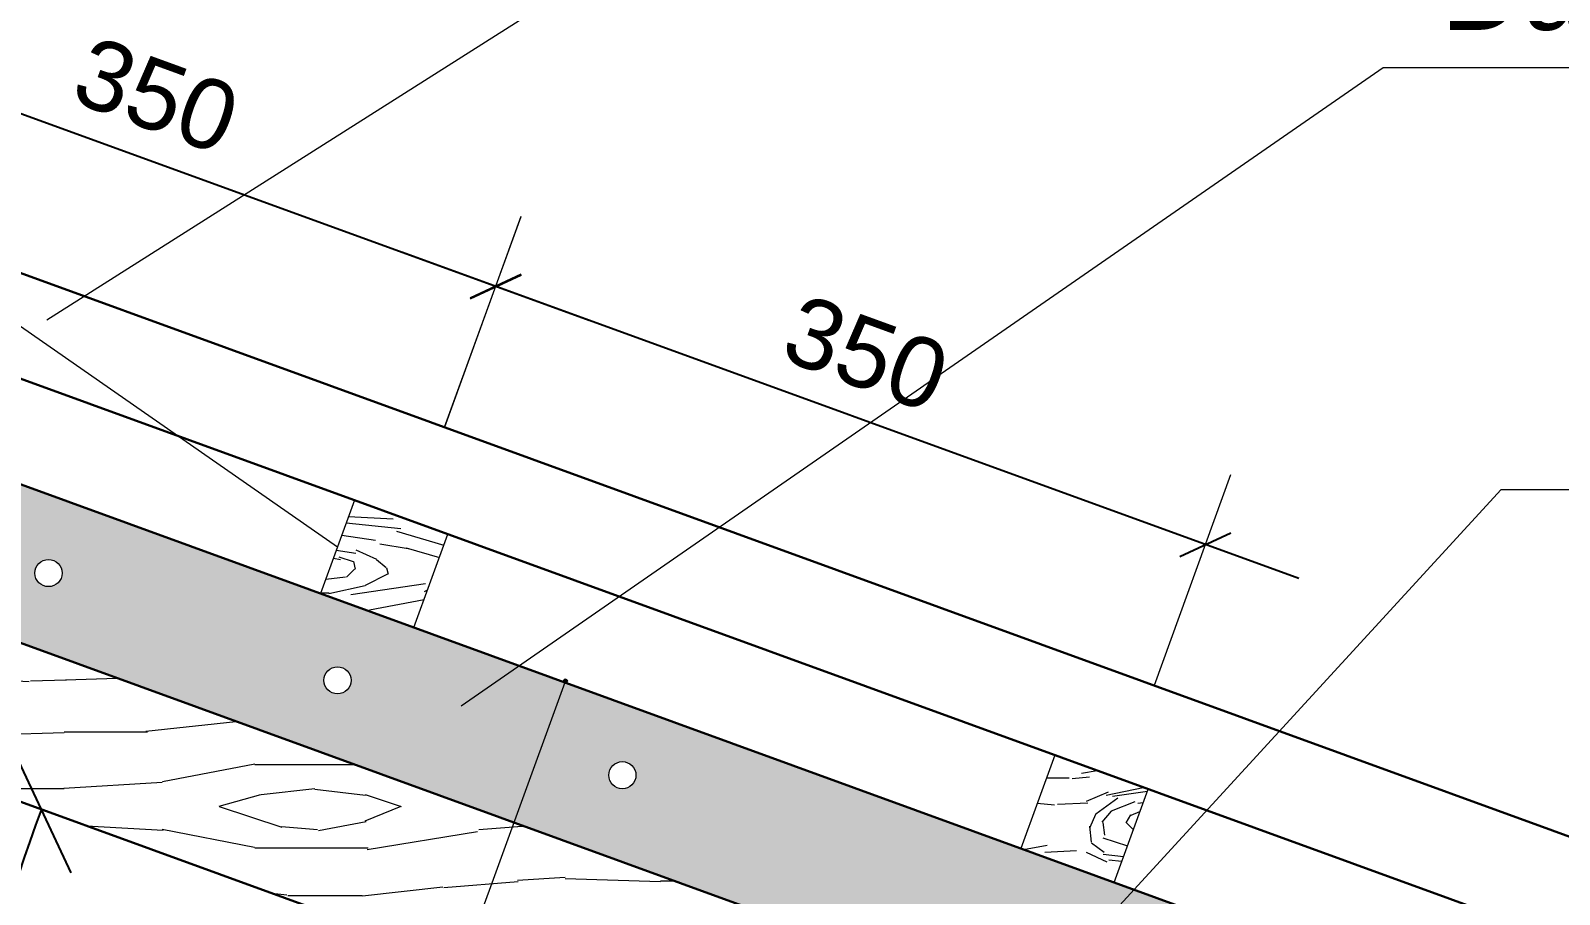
# Model space of a CAD drawing. Header units: millimetres. Extents: x 120281 to 1416367021, y -641565767 to 918373.
# Drawn here: x 1002700 to 1005778, y 695622 to 697361 of the extents above; entities that cross this region are included whole.
import ezdxf

# ---------------------------------------------------------------- set-up
doc = ezdxf.new("R2010")
doc.units = ezdxf.units.MM
doc.layers.add('Künc ştampının yazısı', color=7, linetype='Continuous', lineweight=13)
doc.layers.add('Xarici razm.-2', color=7, linetype='Continuous', lineweight=15)
doc.styles.add('ISO', font='isocp.shx', dxfattribs={"height": 175, "bigfont": 'bigfont.shx'})
doc.styles.add('Segoe UI Light', font='segoeuil.ttf', dxfattribs={"width": 0.7})
doc.styles.add('Times New  Roman', font='times.ttf')
doc.dimstyles.new('Aec_Arch_M', dxfattribs={"dimscale": 100, "dimtxt": 1.75, "dimasz": 1.75, "dimexe": 1.249, "dimexo": 0.625, "dimtad": 1, "dimdec": 0, "dimrnd": 1, "dimzin": 1, "dimdsep": 46, "dimtxsty": 'ISO', "dimblk": 'OBLIQUE', "dimcen": -0.175, "dimdle": 0.0005, "dimclrt": 256, "dimadec": 0, "dimazin": 0, "dimtfac": 175, "dimtdec": 0, "dimtix": 1, "dimtmove": 0, "dimatfit": 0, "dimldrblk": 'OBLIQUE', "dimfxl": 1, "dimtolj": 2, "dimlwe": 0, "dimarcsym": 0})
pattern_1 = [(355.6014, (1107988.7, 867434.31), (1199.999465, 0.00285), [78.2304, -15567.853]), (4.3987, (1107988.7, 867338.31), (14399.99977, 1199.998027), [78.2304, -15567.8556]), (356.9874, (1107952.7, 867866.31), (1200.000215, 0.004116), [114.157, -22717.3956]), (3.0127, (1107952.7, 867938.31), (21599.999712, 1199.9671), [114.157, -22717.398]), (355.4262, (1107916.7, 867548.31), (15600.000372, -1199.966343), [150.479, -29945.363]), (4.5739, (1107916.7, 867224.31), (14399.999733, 1199.995068), [150.479, -29945.3676]), (358.1525, (1107880.7, 867758.312), (1199.9998515, 0.001961), [186.097, -37033.2504]), (1.8476, (1107880.705, 868046.3), (36000.000557, 1199.993208), [186.097, -37033.253]), (353.4182, (1107910.7, 867668.31), (10800.000008, -1199.972428), [157.0356, -31249.961]), (4.5739, (1107916.7, 867092.31), (14399.999733, 1199.995068), [150.479, -29945.3676]), (1.8476, (1107880.705, 868148.3), (36000.000557, 1199.993208), [186.097, -37033.253]), (0, (1107154.7, 867104.3), (0, 1200), [168, -1032]), (0, (1107154.7, 867236.3), (0, 1200), [168, -1032]), (0, (1107154.7, 867536.3), (0, 1200), [168, -1032]), (359.209, (1107154.7005, 867724.7144), (87600.00000005, -1201.16741357), [174.0168, -173842.566]), (359.5225, (1107154.7, 867820.312), (1199.99966407, -0.0010181), [240.0084, -143764.992]), (12.609, (1107154.7, 867924.811), (80400.0000521, 18000.5799273), [116.8176, -93337.0584]), (351.4686, (1107154.7, 867884.313), (8399.99989, -1200.094762), [121.343, -24147.1956]), (0.4775, (1107154.7, 867984.312), (142799.9998546, 1200.11515626), [240.0084, -143764.992]), (0.7899, (1107154.7, 868079.913), (86400.0003895, 1207.6545752), [174.017, -87434.309]), (0.7899, (1107154.7, 868181.913), (86400.0003895, 1207.6545752), [174.017, -87434.309]), (6.0724, (1107322.7, 867536.312), (33600.00031, 3599.9663225), [283.591, -56434.6536]), (353.9277, (1107322.7, 867236.312), (22800.00001, -2399.9373187), [283.591, -56434.643]), (6.0724, (1107328.7, 867722.312), (33600.00031, 3599.9663225), [283.591, -56434.6536]), (353.9277, (1107328.678, 868082.302), (22800.00001, -2399.9373187), [283.591, -56434.643]), (15.9453, (1107466.7, 867386.31), (3599.99959, 1199.99383), [87.361, -8648.766]), (10.954, (1107352.7, 867434.312), (6000.0000184, 1199.992801), [189.4524, -37700.9076]), (349.0461, (1107352.7, 867338.312), (31199.999702, -5999.908468), [189.4524, -37700.8944]), (10.954, (1107394.7, 867818.312), (6000.0000184, 1199.992801), [189.4524, -37700.9076]), (349.0461, (1107394.7, 867986.312), (31199.999702, -5999.908468), [189.4524, -37700.8944]), (4.7636, (1107298.7, 867644.31), (13199.99994, 1199.98974), [288.9984, -14160.9144]), (353.9277, (1107322.7, 867104.312), (22800.00001, -2399.9373187), [283.591, -56434.643]), (353.9277, (1107328.678, 868184.302), (22800.00001, -2399.9373187), [283.591, -56434.643]), (336.8016, (1107382.7, 867938.31), (5999.9997, -2399.97576), [91.3896, -9047.525]), (353.9911, (1107268.7, 867950.31), (11999.999409, -1199.977986), [114.63, -22811.333]), (3.3664, (1107154.7, 867422.665), (19200.000083, 1199.979575), [198.342, -20236.92]), (356.6337, (1107154.7, 867349.96), (1199.999551, 0.003365), [198.342, -20236.9176]), (1.5911, (1107154.7, 867640.312), (41999.999898, 1199.9703727), [144.055, -43072.608]), (0, (1107604.7, 867566.3), (0, 1200), [150, -1050]), (0, (1107604.7, 867206.3), (0, 1200), [150, -1050]), (341.5652, (1107760.7, 867410.3), (1199.99975, 0.0035), [75.895, -3718.835]), (353.2903, (1107658.7, 867422.31), (10799.999716, -1199.973387), [102.703, -20437.9824]), (6.3401, (1107550.7, 867410.31), (9600.000185, 1199.98501), [108.665, -10757.796]), (10.6196, (1107664.7, 867338.31), (5999.999316, 1199.994462), [97.673, -19436.909]), (22.6198, (1107760.7, 867356.31), (8400.00011, 3599.988724), [78, -15521.993]), (0, (1107538.7, 867470.3), (0, 1200), [228, -972]), (0, (1107538.7, 867302.3), (0, 1200), [228, -972]), (3.3664, (1107580.7, 867854.31), (19200.000083, 1199.979575), [204.353, -20230.909]), (356.6337, (1107580.7, 867950.31), (1199.999551, 0.003365), [204.353, -20230.908]), (0, (1107604.7, 867074.3), (0, 1200), [150, -1050]), (341.5652, (1107466.7, 867386.3), (1199.99975, 0.0035), [132.816, -3661.914]), (355.2365, (1107592.7, 867344.31), (1200.00024, 0.00237), [72.2496, -14377.661]), (7.4314, (1107274.7, 867866.31), (17999.999706, 2399.99734), [139.169, -27694.6236]), (18.4349, (1107412.7, 867884.3), (2399.9994, 1199.9977), [56.921, -3737.8116]), (353.66, (1107754.7, 867566.31), (1200.00038, 0.00455), [162.997, -10703.461]), (6.3401, (1107754.7, 867206.31), (9600.000185, 1199.98501), [162.997, -10703.4636]), (1.273, (1107610.7, 867752.312), (52799.9999476, 1199.9726357), [270.067, -53743.2636]), (358.7271, (1107610.69, 868052.326), (1199.9997937, 0.003043), [270.067, -53743.261]), (351.0275, (1107766.7, 867470.31), (15599.999826, -2399.964084), [115.4124, -22967.04]), (0, (1107586.7, 867668.3), (0, 1200), [324, -876]), (6.3401, (1107754.7, 867074.31), (9600.000185, 1199.98501), [162.997, -10703.4636]), (358.7271, (1107610.69, 868154.326), (1199.9997937, 0.003043), [270.067, -53743.261]), (350.5378, (1107880.7, 867452.31), (1200.0001, 0.00256), [109.489, -7189.823]), (0, (1107784.7, 867866.3), (0, 1200), [168, -1032]), (0, (1107784.7, 867938.3), (0, 1200), [168, -1032]), (9.211, (1107766.7, 867302.312), (7200.000435, 1199.997221), [224.9004, -44755.092]), (6.4916, (1108216.722, 868166.2124), (147600.00040991, 16802.16207508), [138.8688, -201554.2992]), (6.4916, (1108216.722, 868064.2124), (147600.00040991, 16802.16207508), [138.8688, -201554.2992]), (10.0418, (1108162.7, 867950.312), (115199.9997443, 20410.1556908), [194.987, -137514.613]), (352.093, (1108066.7, 867860.312), (34800.0001256, -4799.898908), [290.765, -43323.895]), (353.5515, (1108216.7005, 867740.312), (74399.99971683, -8402.2943014), [138.8784, -213613.488]), (357.1373, (1108162.7, 867644.31), (1199.999617, -0.005694), [120.15, -23909.838]), (1.7899, (1108162.7, 867530.312), (37200.00008, 1199.993405), [192.0936, -38226.6516]), (0, (1108258.7, 867422.3), (0, 1200), [96, -1104]), (0, (1108258.7, 867350.3), (0, 1200), [96, -1104]), (358.2101, (1108162.7, 867242.312), (1199.999918, 0.000522), [192.0936, -38226.6516]), (358.2101, (1108162.7, 867110.312), (1199.999918, 0.000522), [192.0936, -38226.6516]), (356.4238, (1108066.7, 867536.31), (1200.000483, 0.00244), [96.187, -19141.273]), (3.5763, (1108066.7, 867236.31), (17999.999588, 1199.988786), [96.187, -19141.2756]), (356.4238, (1108066.7, 867752.31), (1200.000483, 0.00244), [96.187, -19141.273]), (3.5763, (1108066.69, 868052.306), (17999.999588, 1199.988786), [96.187, -19141.2756]), (356.4238, (1108066.7, 867428.31), (1200.000483, 0.00244), [96.187, -19141.273]), (3.5763, (1108066.7, 867344.31), (17999.999588, 1199.988786), [96.187, -19141.2756]), (356.4238, (1108066.7, 867650.31), (1200.000483, 0.00244), [96.187, -19141.273]), (3.5763, (1108066.7, 867104.31), (17999.999588, 1199.988786), [96.187, -19141.2756]), (3.5763, (1108066.69, 868154.306), (17999.999588, 1199.988786), [96.187, -19141.2756]), (3.5763, (1108066.7, 867944.31), (17999.999588, 1199.988786), [96.187, -19141.2756]), (353.66, (1108162.7, 867746.31), (1200.00038, 0.00455), [54.3324, -10812.126]), (6.3401, (1108162.7, 868058.32), (9600.000185, 1199.98501), [54.3324, -10812.1284]), (6.3401, (1108162.7, 868160.32), (9600.000185, 1199.98501), [54.3324, -10812.1284]), (0.2731, (1108162.7, 867422.3), (-0.0006, 1200.0004), [96.001, -1104.012]), (0, (1108162.7, 867350.3), (0, 1200), [96, -1104]), (341.5652, (1108300.7, 867902.3), (1199.99975, 0.0035), [56.921, -3737.809]), (22.6198, (1108300.7, 867902.31), (8400.00011, 3599.988724), [58.5, -15541.493]), (1.5911, (1108282.7, 867638.31), (41999.999898, 1199.9703727), [72.029, -43144.6344])]

# ---------------------------------------------------------------- blocks, each defined once
blk = doc.blocks.new('_Oblique')
at = {"color": 0, "linetype": 'ByBlock', "lineweight": -2}
blk.add_line((-0.5, -0.5), (0.5, 0.5), dxfattribs=at)
blk = doc.blocks.new('*D507')
at = {"layer": 'Defpoints', "color": 0, "lineweight": 53, "ltscale": 0.5, "transparency": 16777216}
for p in [(1001451.1, 696256.1), (1004164.2, 695268.6), (1002512.2, 695092.8), (1001451.1, 693642.3), (1003764.2, 693642.3)]:
    blk.add_point(p, dxfattribs=at)
at = {"layer": 'Xarici razm.-2', "color": 0, "lineweight": -2, "ltscale": 0.5, "transparency": 16777216}
blk.add_arc((1008632.5, 693642.3), 6289.8, 160, 180, dxfattribs=at)
at = {"layer": 'Xarici razm.-2', "color": 0, "lineweight": -2, "ltscale": 0.5, "transparency": 16777216, "xscale": 200, "yscale": 200, "zscale": 200}
for p, rotation in [((1002722, 695793.5), 69.99999999999719), ((1002342.7, 693642.3), 269.9999999999998)]:
    blk.add_blockref('_Oblique', p, dxfattribs=dict(at, rotation=rotation))
at = {"layer": 'Xarici razm.-2', "ltscale": 0.5, "transparency": 16777216, "insert": (1002272.9, 694763.6), "char_height": 470, "attachment_point": 5, "rotation": 80, "style": 'Times New  Roman'}
blk.add_mtext('\\A2;{\\H0.46809x;20°}', dxfattribs=at)
blk = doc.blocks.new('*D472')
at = {"layer": 'Defpoints', "color": 0, "lineweight": 53, "ltscale": 0.5, "transparency": 16777216}
for p in [(1002208.2, 697365.5), (1002105.1, 697082.2), (1003533.6, 696562.3)]:
    blk.add_point(p, dxfattribs=at)
at = {"layer": 'Xarici razm.-2', "color": 0, "lineweight": 9, "ltscale": 0.5, "transparency": 16777216}
for p, q in [((1002105.3, 697082.8), (1002259.5, 697506.4)), ((1003533.8, 696562.9), (1003688, 696986.5))]:
    blk.add_line(p, q, dxfattribs=at)
at = {"layer": 'Xarici razm.-2', "color": 0, "lineweight": -2, "ltscale": 0.5, "transparency": 16777216}
blk.add_line((1003824.6, 696777.1), (1002020.3, 697433.9), dxfattribs=at)
at = {"layer": 'Xarici razm.-2', "color": 0, "lineweight": -2, "ltscale": 0.5, "transparency": 16777216, "xscale": 80, "yscale": 80, "zscale": 80}
for p, rotation in [((1002208.2, 697365.5), 159.9999999999993), ((1003636.7, 696845.5), 339.9999999999993)]:
    blk.add_blockref('_Oblique', p, dxfattribs=dict(at, rotation=rotation))
at = {"layer": 'Xarici razm.-2', "ltscale": 0.5, "transparency": 16777216, "insert": (1002953.6, 697230.1), "char_height": 300, "attachment_point": 5, "rotation": 340, "style": 'Times New  Roman'}
blk.add_mtext('\\A2;{\\fArial|b0|i0|c0|p34;\\H0.46809x;350}', dxfattribs=at)
blk = doc.blocks.new('*D473')
at = {"layer": 'Defpoints', "color": 0, "lineweight": 53, "ltscale": 0.5, "transparency": 16777216}
for p in [(1003636.9, 696846.1), (1003533.8, 696562.9), (1004962.2, 696043)]:
    blk.add_point(p, dxfattribs=at)
at = {"layer": 'Xarici razm.-2', "color": 0, "lineweight": 9, "ltscale": 0.5, "transparency": 16777216}
for p, q in [((1003534, 696563.5), (1003688.2, 696987.1)), ((1004962.4, 696043.5), (1005116.6, 696467.2))]:
    blk.add_line(p, q, dxfattribs=at)
at = {"layer": 'Xarici razm.-2', "color": 0, "lineweight": -2, "ltscale": 0.5, "transparency": 16777216}
blk.add_line((1005253.3, 696257.8), (1003448.9, 696914.5), dxfattribs=at)
at = {"layer": 'Xarici razm.-2', "color": 0, "lineweight": -2, "ltscale": 0.5, "transparency": 16777216, "xscale": 80, "yscale": 80, "zscale": 80}
for p, rotation in [((1003636.9, 696846.1), 159.9999999999993), ((1005065.3, 696326.2), 339.9999999999993)]:
    blk.add_blockref('_Oblique', p, dxfattribs=dict(at, rotation=rotation))
at = {"layer": 'Xarici razm.-2', "ltscale": 0.5, "transparency": 16777216, "insert": (1004382.3, 696710.8), "char_height": 300, "attachment_point": 5, "rotation": 340, "style": 'Times New  Roman'}
blk.add_mtext('\\A2;{\\fArial|b0|i0|c0|p34;\\H0.46809x;350}', dxfattribs=at)

msp = doc.modelspace()

# ---------------------------------------------------------------- hatches: boundary and pattern name
at = {"lineweight": 5}
h = msp.add_hatch(dxfattribs=at)
h.set_pattern_fill('WOOD_06', scale=1200, pattern_type=2)
h.set_pattern_definition(pattern_1)
h.paths.add_polyline_path([(1002308.8988, 696263.10159), (1002411.50484, 696545.00937), (1001451.05673, 696894.58389), (1001451.05673, 696256.07723), (1004164.16109, 695268.588), (1004164.16109, 695442.25324), (1004316.16109, 695442.25324), (1004316.16109, 695459.79027), (1004288.16109, 695459.79027), (1004288.16109, 695499.79027), (1004340.16109, 695499.79027), (1004392.16109, 695499.79027), (1004392.16109, 695459.79027), (1004364.16109, 695459.79027), (1004364.16109, 695442.25324), (1004564.16109, 695442.25324)])
h = msp.add_hatch(dxfattribs=at)
h.set_pattern_fill('WOOD_06', scale=1200, pattern_type=2)
h.set_pattern_definition(pattern_1)
h.paths.add_polyline_path([(1002411.50484, 696545.00937), (1002308.8988, 696263.10159), (1005663.15205, 695042.25324), (1005764.16109, 695042.25324), (1005764.16109, 695005.48896), (1006564.16109, 694714.31277), (1006666.76713, 694996.22056)])
h.paths.add_polyline_path([(1003864.22991, 695862.06265, -1), (1003918.93496, 695862.06265, -1)], flags=16)
h.paths.add_polyline_path([(1003290.81709, 696053.04294, -1), (1003345.52214, 696053.04294, -1)], flags=16)
h.paths.add_polyline_path([(1002709.09303, 696268.93487, -1), (1002763.79809, 696268.93487, -1)], flags=16)
h = msp.add_hatch(dxfattribs=at)
h.set_pattern_fill('WOOD_08', scale=640, pattern_type=2)
h.set_pattern_definition([(26.565, (1121889.4, 1400868.3), (640, 639.99943), [71.5539, -1359.52896]), (343.7398, (1121857.41, 1400954.696), (4480.0001052, -1279.99963185), [80, -15919.99936]), (343.8108, (1121838.209, 1400989.896), (4480.0001699, -1279.9994599), [103.296, -20555.91936]), (10.4374, (1121787.009, 1400823.496), (17280.00032155, 3199.9763328), [123.6461, -24605.5373]), (351.3844, (1121841.409, 1401021.896), (12800.00020086, -1919.98907046), [106.8051, -21254.24064]), (358.2377, (1121767.809, 1401066.696), (21120.00007783, -639.96663491), [208.09856, -41411.5872]), (358.9191, (1121780.609, 1401108.296), (639.99997437, 0.00054785), [169.6301, -33756.40704]), (351.3844, (1121841.409, 1401329.096), (12800.00020086, -1919.98907046), [106.8051, -21254.24064]), (10.4374, (1121787.009, 1401130.696), (17280.00032155, 3199.9763328), [123.6461, -24605.5373]), (343.8108, (1121838.209, 1401297.096), (4480.0001699, -1279.9994599), [103.296, -20555.91936]), (26.565, (1121889.4, 1401175.5), (640, 639.99943), [71.5539, -1359.52896]), (343.7398, (1121857.41, 1401261.896), (4480.0001052, -1279.99963185), [80, -15919.99936]), (3.9909, (1121803.009, 1401409.096), (8959.9997344, 639.99765285), [137.9347, -27448.96064]), (0, (1121892.6, 1401361.1), (0, 640), [140.8, -499.2]), (26.565, (1121771, 1400881.1), (640, 639.99943), [50.0877, -1380.9952]), (284.0363, (1121812.61, 1400916.3), (640.002263, -1919.999853), [13.19424, -2625.59424]), (0, (1121598.2, 1400903.5), (0, 640), [41.6, -598.4]), (8.7461, (1121639.81, 1400903.496), (3839.999789, 639.9959518), [42.0896, -8375.7952]), (71.565, (1121681.4, 1400909.9), (0.00037, 639.999866), [10.11904, -2013.7389]), (326.31, (1121665.4, 1400932.3), (1279.99977, -639.99791), [23.07584, -2284.4755]), (351.2539, (1121623.81, 1400938.696), (4480.0000597, -639.9947697), [42.0896, -8375.7952]), (5.1944, (1121588.61, 1400935.496), (6399.9997915, 639.996886), [35.3453, -7033.68576]), (18.4349, (1121559.8, 1400925.9), (1279.99967, 639.998776), [30.35776, -1993.4995]), (71.565, (1121556.6, 1400916.3), (0.00037, 639.999866), [10.11904, -2013.7389]), (315.0001, (1121556.6, 1400916.3), (640.0002, 0.00202), [13.5763, -891.5187]), (354.2895, (1121566.21, 1400906.696), (639.999897, 0.0012314), [32.15936, -6399.76]), (315.0001, (1121511.8, 1400916.3), (640.0002, 0.00202), [22.6272, -882.46784]), (346.7595, (1121527.81, 1400900.296), (8319.9999507, -1919.99683), [55.88544, -11121.2333]), (0, (1121582.2, 1400887.5), (0, 640), [76.8, -563.2]), (7.4314, (1121659.01, 1400887.496), (9599.999843, 1279.9985811), [74.22336, -14770.4653]), (45, (1121732.6, 1400897.1), (0, 640.0002), [22.6272, -882.4691]), (281.31, (1121745.41, 1400929.1), (640.003078, -2559.999992), [16.3168, -3247.05664]), (341.5651, (1121716.6, 1400938.7), (639.999866, 0.00075), [30.35776, -1993.4995]), (349.3804, (1121665.41, 1400948.296), (7039.999955, -1279.9926502), [52.09216, -10366.35136]), (356.9873, (1121604.61, 1400951.496), (640.0001147, 0.0010783), [60.88384, -12115.9456]), (6.7098, (1121550.21, 1400945.096), (5119.9996952, 639.996869), [54.77504, -10900.2592]), (23.9624, (1121521.41, 1400932.296), (1279.99998, 639.99783), [31.51616, -6271.7485]), (59.0362, (1121511.81, 1400916.3), (640.001202, 1280.000416), [18.6592, -3713.152]), (277.1251, (1121463.81, 1400916.296), (640.006799, -4479.999761), [25.79904, -5134.0467]), (342.4745, (1121467.01, 1400890.696), (10239.9999474, -3199.9862632), [63.75936, -12688.1453]), (355.0303, (1121527.81, 1400871.496), (7680.0000354, -639.994381), [73.87776, -14701.6685]), (0, (1121601.4, 1400865.1), (0, 640), [96, -544]), (12.2647, (1121697.41, 1400865.096), (5760.0000339, 1279.992284), [75.31904, -14988.4877]), (320.1945, (1121793.41, 1400932.296), (3199.999786, -2559.993104), [24.99264, -4973.5616]), (335.2249, (1121751.81, 1400951.496), (7039.9998656, -3199.9939283), [45.81696, -9117.5853]), (351.0274, (1121691.01, 1400961.096), (8320.0002019, -1279.9957651), [61.5533, -12249.09184]), (357.879, (1121604.61, 1400964.296), (640.00011436, 0.00128995), [86.4595, -17205.3875]), (4.9697, (1121531.01, 1400957.896), (7039.9997515, 639.9950578), [73.87776, -14701.6685]), (21.8014, (1121483.01, 1400938.7), (1280.000152, 639.999573), [51.6973, -3394.8077]), (49.3987, (1121463.81, 1400916.296), (3200.000686, 3839.9998575), [29.5027, -5871.0061]), (277.1251, (1121463.81, 1401223.496), (640.006799, -4479.999761), [25.79904, -5134.0467]), (342.4745, (1121467.01, 1401197.896), (10239.9999474, -3199.9862632), [63.75936, -12688.1453]), (355.0303, (1121527.81, 1401178.696), (7680.0000354, -639.994381), [73.87776, -14701.6685]), (0, (1121601.4, 1401172.3), (0, 640), [96, -544]), (12.2647, (1121697.41, 1401172.296), (5760.0000339, 1279.992284), [75.31904, -14988.4877]), (28.6104, (1121771.01, 1401188.296), (5759.9999727, 3199.9923963), [40.096, -7979.0765]), (68.1985, (1121806.21, 1401207.5), (640.003531, 1919.999652), [17.23264, -3429.2749]), (320.1945, (1121793.41, 1401239.496), (3199.999786, -2559.993104), [24.99264, -4973.5616]), (335.2249, (1121751.81, 1401258.696), (7039.9998656, -3199.9939283), [45.81696, -9117.5853]), (351.0274, (1121691.01, 1401268.296), (8320.0002019, -1279.9957651), [61.5533, -12249.09184]), (357.879, (1121604.61, 1401271.496), (640.00011436, 0.00128995), [86.4595, -17205.3875]), (4.9697, (1121531.01, 1401265.096), (7039.9997515, 639.9950578), [73.87776, -14701.6685]), (21.8014, (1121483.01, 1401245.9), (1280.000152, 639.999573), [51.6973, -3394.8077]), (49.3987, (1121463.81, 1401223.496), (3200.000686, 3839.9998575), [29.5027, -5871.0061]), (315.0001, (1121511.8, 1401223.5), (640.0002, 0.00202), [22.6272, -882.46784]), (346.7595, (1121527.81, 1401207.496), (8319.9999507, -1919.99683), [55.88544, -11121.2333]), (0, (1121582.2, 1401194.7), (0, 640), [76.8, -563.2]), (7.4314, (1121659.01, 1401194.696), (9599.999843, 1279.9985811), [74.22336, -14770.4653]), (45, (1121732.6, 1401204.3), (0, 640.0002), [22.6272, -882.4691]), (281.31, (1121745.41, 1401236.3), (640.003078, -2559.999992), [16.3168, -3247.05664]), (341.5651, (1121716.6, 1401245.9), (639.999866, 0.00075), [30.35776, -1993.4995]), (349.3804, (1121665.41, 1401255.496), (7039.999955, -1279.9926502), [52.09216, -10366.35136]), (356.9873, (1121604.61, 1401258.696), (640.0001147, 0.0010783), [60.88384, -12115.9456]), (6.7098, (1121550.21, 1401252.296), (5119.9996952, 639.996869), [54.77504, -10900.2592]), (23.9624, (1121521.41, 1401239.496), (1279.99998, 639.99783), [31.51616, -6271.7485]), (59.0362, (1121511.81, 1401223.5), (640.001202, 1280.000416), [18.6592, -3713.152]), (0, (1121598.2, 1401210.7), (0, 640), [41.6, -598.4]), (8.7461, (1121639.81, 1401210.696), (3839.999789, 639.9959518), [42.0896, -8375.7952]), (71.565, (1121681.4, 1401217.1), (0.00037, 639.999866), [10.11904, -2013.7389]), (326.31, (1121665.4, 1401239.5), (1279.99977, -639.99791), [23.07584, -2284.4755]), (351.2539, (1121623.81, 1401245.896), (4480.0000597, -639.9947697), [42.0896, -8375.7952]), (5.1944, (1121588.61, 1401242.696), (6399.9997915, 639.996886), [35.3453, -7033.68576]), (18.4349, (1121559.8, 1401233.1), (1279.99967, 639.998776), [30.35776, -1993.4995]), (71.565, (1121556.6, 1401223.5), (0.00037, 639.999866), [10.11904, -2013.7389]), (315.0001, (1121556.6, 1401223.5), (640.0002, 0.00202), [13.5763, -891.5187]), (354.2895, (1121566.21, 1401213.896), (639.999897, 0.0012314), [32.15936, -6399.76]), (275.7106, (1121438.21, 1400906.696), (640.000905, -5760.000268), [32.15936, -6399.76064]), (323.1302, (1121441.41, 1400874.7), (1920.000133, -1279.995192), [32, -3167.99616]), (353.6599, (1121467.01, 1400855.496), (640.000202, 0.0013075), [115.9091, -5679.53664]), (1.1691, (1121582.209, 1400842.696), (30720.00030962, 639.97896573), [156.83264, -31209.69664]), (8.4711, (1121739.009, 1400845.896), (12799.99997856, 1919.9894976), [152.0589, -30259.7248]), (350.5377, (1121799.81, 1400964.3), (640.00005, 0.000248), [58.39424, -3834.57344]), (351.6744, (1121668.609, 1400983.496), (4480.0001456, -639.99613088), [132.5971, -26386.8864]), (2.121, (1121582.21, 1400980.296), (16640.0002127, 639.9721896), [86.4595, -17205.3875]), (8.4269, (1121495.81, 1400967.496), (12800.0002833, 1919.98417284), [87.3427, -17381.2544]), (35.5376, (1121451.01, 1400935.496), (2560.0001466, 1919.995051), [55.0547, -5450.42816]), (66.0375, (1121438.21, 1400906.696), (1920.000836, 4480.0001756), [31.51616, -6271.75296]), (353.991, (1121716.61, 1401002.696), (6399.9998406, -639.9995632), [122.272, -12104.9107]), (1.2453, (1121569.409, 1400999.496), (28799.99976282, 639.96767818), [147.23456, -29299.7203]), (11.6893, (1121476.609, 1400980.296), (15359.99999596, 3199.9809161), [94.76544, -18858.3085]), (23.1985, (1121431.81, 1400961.096), (1280.000069, 639.997969), [48.7411, -4825.3504]), (0, (1121595, 1400823.5), (0, 640), [192, -448]), (353.991, (1121473.41, 1400836.296), (6399.9998406, -639.9995632), [122.272, -12104.9107]), (335.2249, (1121431.81, 1400855.496), (7039.9998656, -3199.9939283), [45.81696, -9117.5853]), (356.7603, (1121671.809, 1401031.496), (11520.00030858, -639.99981074), [169.87136, -33804.42496]), (2.4895, (1121524.61, 1401025.096), (14080.0001446, 639.9868317), [147.3389, -14586.56704]), (9.7824, (1121431.809, 1401009.096), (14720.0001489, 2559.997916), [94.16896, -18739.6723]), (0, (1121524.6, 1401066.7), (0, 640), [243.2, -396.8]), (3.9451, (1121431.809, 1401060.296), (8959.99988645, 639.9864117), [93.02016, -18511.06304]), (3.7313, (1121633.409, 1401098.696), (9599.99998255, 639.98364647), [147.51296, -29355.02656]), (358.727, (1121489.409, 1401101.896), (639.99988995, 0.00050595), [144.03584, -28663.07456]), (356.7603, (1121671.809, 1401338.696), (11520.00030858, -639.99981074), [169.87136, -33804.42496]), (2.4895, (1121524.61, 1401332.296), (14080.0001446, 639.9868317), [147.3389, -14586.56704]), (9.7824, (1121431.809, 1401316.296), (14720.0001489, 2559.997916), [94.16896, -18739.6723]), (0, (1121595, 1401130.7), (0, 640), [192, -448]), (353.991, (1121473.41, 1401143.496), (6399.9998406, -639.9995632), [122.272, -12104.9107]), (335.2249, (1121431.81, 1401162.696), (7039.9998656, -3199.9939283), [45.81696, -9117.5853]), (353.991, (1121716.61, 1401309.896), (6399.9998406, -639.9995632), [122.272, -12104.9107]), (1.2453, (1121569.409, 1401306.696), (28799.99976282, 639.96767818), [147.23456, -29299.7203]), (11.6893, (1121476.609, 1401287.496), (15359.99999596, 3199.9809161), [94.76544, -18858.3085]), (23.1985, (1121431.81, 1401268.296), (1280.000069, 639.997969), [48.7411, -4825.3504]), (275.7106, (1121438.21, 1401213.896), (640.000905, -5760.000268), [32.15936, -6399.76064]), (323.1302, (1121441.41, 1401181.9), (1920.000133, -1279.995192), [32, -3167.99616]), (353.6599, (1121467.01, 1401162.696), (640.000202, 0.0013075), [115.9091, -5679.53664]), (1.1691, (1121582.209, 1401149.896), (30720.00030962, 639.97896573), [156.83264, -31209.69664]), (8.4711, (1121739.009, 1401153.096), (12799.99997856, 1919.9894976), [152.0589, -30259.7248]), (350.5377, (1121799.81, 1401271.5), (640.00005, 0.000248), [58.39424, -3834.57344]), (351.6744, (1121668.609, 1401290.696), (4480.0001456, -639.99613088), [132.5971, -26386.8864]), (2.121, (1121582.21, 1401287.496), (16640.0002127, 639.9721896), [86.4595, -17205.3875]), (8.4269, (1121495.81, 1401274.696), (12800.0002833, 1919.98417284), [87.3427, -17381.2544]), (35.5376, (1121451.01, 1401242.696), (2560.0001466, 1919.995051), [55.0547, -5450.42816]), (66.0375, (1121438.21, 1401213.896), (1920.000836, 4480.0001756), [31.51616, -6271.75296]), (357.6141, (1121649.41, 1401415.496), (639.9999654, 0.0007849), [153.7331, -15219.5936]), (358.4089, (1121534.209, 1401418.696), (639.9997297, 0.0004143), [115.24416, -22933.64224]), (0, (1121431.8, 1401418.7), (0, 640), [102.4, -537.6]), (356.0996, (1121751.809, 1401370.696), (9600.00024698, -639.984001), [141.12704, -28084.2483]), (359.1049, (1121547.009, 1401373.896), (640.00002976, 0.00076336), [204.82496, -40760.1741]), (0, (1121431.8, 1401373.9), (0, 640), [115.2, -524.8]), (78.69, (1121953.41, 1400900.3), (0.00088, 640.000187), [16.3168, -3247.05664]), (324.4624, (1121934.21, 1400932.296), (1919.999893, -1279.995791), [27.5277, -5477.9552]), (3.0127, (1122011.01, 1400954.696), (11519.9998463, 639.9824537), [60.88384, -12115.9456]), (355.0303, (1121937.41, 1400961.096), (7680.0000354, -639.994381), [73.87776, -14701.6685]), (2.8624, (1121991.81, 1400861.896), (12160.0000106, 639.9991339), [64.08, -12751.90976]), (10.8855, (1121908.61, 1400845.896), (3199.999965, 639.9981121), [84.7245, -16860.1728]), (5.1944, (1122036.61, 1401005.896), (6399.9997915, 639.996886), [35.3453, -7033.68576]), (0, (1121947, 1401005.9), (0, 640), [89.6, -550.4]), (0, (1121950.2, 1401105.1), (0, 640), [121.6, -518.4]), (5.1944, (1122036.61, 1401313.096), (6399.9997915, 639.996886), [35.3453, -7033.68576]), (0, (1121947, 1401313.1), (0, 640), [89.6, -550.4]), (2.8624, (1121991.81, 1401169.096), (12160.0000106, 639.9991339), [64.08, -12751.90976]), (10.8855, (1121908.61, 1401153.096), (3199.999965, 639.9981121), [84.7245, -16860.1728]), (3.0127, (1122011.01, 1401261.896), (11519.9998463, 639.9824537), [60.88384, -12115.9456]), (355.0303, (1121937.41, 1401268.296), (7680.0000354, -639.994381), [73.87776, -14701.6685]), (78.69, (1121953.41, 1401207.5), (0.00088, 640.000187), [16.3168, -3247.05664]), (324.4624, (1121934.21, 1401239.496), (1919.999893, -1279.995791), [27.5277, -5477.9552]), (0, (1121940.6, 1401418.7), (0, 640), [131.2, -508.8])])
h.paths.add_polyline_path([(1003471.81222, 696159.08905), (1003540.21625, 696347.02757), (1003352.27772, 696415.4316), (1003283.87369, 696227.49307)])
at = {"lineweight": 30}
h = msp.add_hatch(dxfattribs=at)
h.set_pattern_fill('ANSI31', scale=0.5)
h.set_pattern_definition([(45, (1098382.2783, 867035.5994), (-1.122532015, 1.122532015), [])])
edge = h.paths.add_edge_path()
edge.add_arc((1003777.19588, 696051.84504), 3.67105, 0, 360)
at = {"lineweight": 5}
h = msp.add_hatch(dxfattribs=at)
h.set_pattern_fill('WOOD_08', scale=640, pattern_type=2)
h.set_pattern_definition([(26.565, (1120479.87, 1400355.27), (640, 639.99943), [71.5539, -1359.52896]), (343.7398, (1120447.87, 1400441.665), (4480.0001052, -1279.99963185), [80, -15919.99936]), (343.8108, (1120428.67, 1400476.865), (4480.0001699, -1279.9994599), [103.296, -20555.91936]), (10.4374, (1120377.47, 1400310.465), (17280.00032155, 3199.9763328), [123.6461, -24605.5373]), (351.3844, (1120431.87, 1400508.865), (12800.00020086, -1919.98907046), [106.8051, -21254.24064]), (358.2377, (1120358.27, 1400553.665), (21120.00007783, -639.96663491), [208.09856, -41411.5872]), (358.9191, (1120371.07, 1400595.265), (639.99997437, 0.00054785), [169.6301, -33756.40704]), (351.3844, (1120431.87, 1400816.065), (12800.00020086, -1919.98907046), [106.8051, -21254.24064]), (10.4374, (1120377.47, 1400617.665), (17280.00032155, 3199.9763328), [123.6461, -24605.5373]), (343.8108, (1120428.67, 1400784.065), (4480.0001699, -1279.9994599), [103.296, -20555.91936]), (26.565, (1120479.87, 1400662.47), (640, 639.99943), [71.5539, -1359.52896]), (343.7398, (1120447.87, 1400748.865), (4480.0001052, -1279.99963185), [80, -15919.99936]), (3.9909, (1120393.47, 1400896.065), (8959.9997344, 639.99765285), [137.9347, -27448.96064]), (0, (1120483.1, 1400848.07), (0, 640), [140.8, -499.2]), (26.565, (1120361.47, 1400368.07), (640, 639.99943), [50.0877, -1380.9952]), (284.0363, (1120403.07, 1400403.27), (640.002263, -1919.999853), [13.19424, -2625.59424]), (0, (1120188.7, 1400390.47), (0, 640), [41.6, -598.4]), (8.7461, (1120230.27, 1400390.465), (3839.999789, 639.9959518), [42.0896, -8375.7952]), (71.565, (1120271.87, 1400396.87), (0.00037, 639.999866), [10.11904, -2013.7389]), (326.31, (1120255.87, 1400419.27), (1279.99977, -639.99791), [23.07584, -2284.4755]), (351.2539, (1120214.27, 1400425.665), (4480.0000597, -639.9947697), [42.0896, -8375.7952]), (5.1944, (1120179.07, 1400422.465), (6399.9997915, 639.996886), [35.3453, -7033.68576]), (18.4349, (1120150.27, 1400412.87), (1279.99967, 639.998776), [30.35776, -1993.4995]), (71.565, (1120147.07, 1400403.27), (0.00037, 639.999866), [10.11904, -2013.7389]), (315.0001, (1120147.07, 1400403.27), (640.0002, 0.00202), [13.5763, -891.5187]), (354.2895, (1120156.67, 1400393.665), (639.999897, 0.0012314), [32.15936, -6399.76]), (315.0001, (1120102.27, 1400403.27), (640.0002, 0.00202), [22.6272, -882.46784]), (346.7595, (1120118.27, 1400387.265), (8319.9999507, -1919.99683), [55.88544, -11121.2333]), (0, (1120172.7, 1400374.47), (0, 640), [76.8, -563.2]), (7.4314, (1120249.47, 1400374.465), (9599.999843, 1279.9985811), [74.22336, -14770.4653]), (45, (1120323.07, 1400384.07), (0, 640.0002), [22.6272, -882.4691]), (281.31, (1120335.87, 1400416.07), (640.003078, -2559.999992), [16.3168, -3247.05664]), (341.5651, (1120307.07, 1400425.67), (639.999866, 0.00075), [30.35776, -1993.4995]), (349.3804, (1120255.87, 1400435.265), (7039.999955, -1279.9926502), [52.09216, -10366.35136]), (356.9873, (1120195.07, 1400438.465), (640.0001147, 0.0010783), [60.88384, -12115.9456]), (6.7098, (1120140.67, 1400432.065), (5119.9996952, 639.996869), [54.77504, -10900.2592]), (23.9624, (1120111.87, 1400419.265), (1279.99998, 639.99783), [31.51616, -6271.7485]), (59.0362, (1120102.27, 1400403.27), (640.001202, 1280.000416), [18.6592, -3713.152]), (277.1251, (1120054.27, 1400403.265), (640.006799, -4479.999761), [25.79904, -5134.0467]), (342.4745, (1120057.47, 1400377.665), (10239.9999474, -3199.9862632), [63.75936, -12688.1453]), (355.0303, (1120118.27, 1400358.465), (7680.0000354, -639.994381), [73.87776, -14701.6685]), (0, (1120191.9, 1400352.07), (0, 640), [96, -544]), (12.2647, (1120287.87, 1400352.065), (5760.0000339, 1279.992284), [75.31904, -14988.4877]), (320.1945, (1120383.87, 1400419.265), (3199.999786, -2559.993104), [24.99264, -4973.5616]), (335.2249, (1120342.27, 1400438.465), (7039.9998656, -3199.9939283), [45.81696, -9117.5853]), (351.0274, (1120281.47, 1400448.065), (8320.0002019, -1279.9957651), [61.5533, -12249.09184]), (357.879, (1120195.07, 1400451.265), (640.00011436, 0.00128995), [86.4595, -17205.3875]), (4.9697, (1120121.47, 1400444.865), (7039.9997515, 639.9950578), [73.87776, -14701.6685]), (21.8014, (1120073.47, 1400425.67), (1280.000152, 639.999573), [51.6973, -3394.8077]), (49.3987, (1120054.27, 1400403.265), (3200.000686, 3839.9998575), [29.5027, -5871.0061]), (277.1251, (1120054.27, 1400710.465), (640.006799, -4479.999761), [25.79904, -5134.0467]), (342.4745, (1120057.47, 1400684.865), (10239.9999474, -3199.9862632), [63.75936, -12688.1453]), (355.0303, (1120118.27, 1400665.665), (7680.0000354, -639.994381), [73.87776, -14701.6685]), (0, (1120191.9, 1400659.27), (0, 640), [96, -544]), (12.2647, (1120287.87, 1400659.265), (5760.0000339, 1279.992284), [75.31904, -14988.4877]), (28.6104, (1120361.47, 1400675.265), (5759.9999727, 3199.9923963), [40.096, -7979.0765]), (68.1985, (1120396.67, 1400694.47), (640.003531, 1919.999652), [17.23264, -3429.2749]), (320.1945, (1120383.87, 1400726.465), (3199.999786, -2559.993104), [24.99264, -4973.5616]), (335.2249, (1120342.27, 1400745.665), (7039.9998656, -3199.9939283), [45.81696, -9117.5853]), (351.0274, (1120281.47, 1400755.265), (8320.0002019, -1279.9957651), [61.5533, -12249.09184]), (357.879, (1120195.07, 1400758.465), (640.00011436, 0.00128995), [86.4595, -17205.3875]), (4.9697, (1120121.47, 1400752.065), (7039.9997515, 639.9950578), [73.87776, -14701.6685]), (21.8014, (1120073.47, 1400732.87), (1280.000152, 639.999573), [51.6973, -3394.8077]), (49.3987, (1120054.27, 1400710.465), (3200.000686, 3839.9998575), [29.5027, -5871.0061]), (315.0001, (1120102.27, 1400710.47), (640.0002, 0.00202), [22.6272, -882.46784]), (346.7595, (1120118.27, 1400694.465), (8319.9999507, -1919.99683), [55.88544, -11121.2333]), (0, (1120172.7, 1400681.67), (0, 640), [76.8, -563.2]), (7.4314, (1120249.47, 1400681.665), (9599.999843, 1279.9985811), [74.22336, -14770.4653]), (45, (1120323.07, 1400691.27), (0, 640.0002), [22.6272, -882.4691]), (281.31, (1120335.87, 1400723.27), (640.003078, -2559.999992), [16.3168, -3247.05664]), (341.5651, (1120307.07, 1400732.87), (639.999866, 0.00075), [30.35776, -1993.4995]), (349.3804, (1120255.87, 1400742.465), (7039.999955, -1279.9926502), [52.09216, -10366.35136]), (356.9873, (1120195.07, 1400745.665), (640.0001147, 0.0010783), [60.88384, -12115.9456]), (6.7098, (1120140.67, 1400739.265), (5119.9996952, 639.996869), [54.77504, -10900.2592]), (23.9624, (1120111.87, 1400726.465), (1279.99998, 639.99783), [31.51616, -6271.7485]), (59.0362, (1120102.27, 1400710.47), (640.001202, 1280.000416), [18.6592, -3713.152]), (0, (1120188.7, 1400697.67), (0, 640), [41.6, -598.4]), (8.7461, (1120230.27, 1400697.665), (3839.999789, 639.9959518), [42.0896, -8375.7952]), (71.565, (1120271.87, 1400704.07), (0.00037, 639.999866), [10.11904, -2013.7389]), (326.31, (1120255.87, 1400726.47), (1279.99977, -639.99791), [23.07584, -2284.4755]), (351.2539, (1120214.27, 1400732.865), (4480.0000597, -639.9947697), [42.0896, -8375.7952]), (5.1944, (1120179.07, 1400729.665), (6399.9997915, 639.996886), [35.3453, -7033.68576]), (18.4349, (1120150.27, 1400720.07), (1279.99967, 639.998776), [30.35776, -1993.4995]), (71.565, (1120147.07, 1400710.47), (0.00037, 639.999866), [10.11904, -2013.7389]), (315.0001, (1120147.07, 1400710.47), (640.0002, 0.00202), [13.5763, -891.5187]), (354.2895, (1120156.67, 1400700.865), (639.999897, 0.0012314), [32.15936, -6399.76]), (275.7106, (1120028.67, 1400393.665), (640.000905, -5760.000268), [32.15936, -6399.76064]), (323.1302, (1120031.87, 1400361.67), (1920.000133, -1279.995192), [32, -3167.99616]), (353.6599, (1120057.47, 1400342.465), (640.000202, 0.0013075), [115.9091, -5679.53664]), (1.1691, (1120172.67, 1400329.665), (30720.00030962, 639.97896573), [156.83264, -31209.69664]), (8.4711, (1120329.47, 1400332.865), (12799.99997856, 1919.9894976), [152.0589, -30259.7248]), (350.5377, (1120390.27, 1400451.27), (640.00005, 0.000248), [58.39424, -3834.57344]), (351.6744, (1120259.07, 1400470.465), (4480.0001456, -639.99613088), [132.5971, -26386.8864]), (2.121, (1120172.67, 1400467.265), (16640.0002127, 639.9721896), [86.4595, -17205.3875]), (8.4269, (1120086.27, 1400454.465), (12800.0002833, 1919.98417284), [87.3427, -17381.2544]), (35.5376, (1120041.47, 1400422.465), (2560.0001466, 1919.995051), [55.0547, -5450.42816]), (66.0375, (1120028.67, 1400393.665), (1920.000836, 4480.0001756), [31.51616, -6271.75296]), (353.991, (1120307.07, 1400489.665), (6399.9998406, -639.9995632), [122.272, -12104.9107]), (1.2453, (1120159.87, 1400486.465), (28799.99976282, 639.96767818), [147.23456, -29299.7203]), (11.6893, (1120067.07, 1400467.265), (15359.99999596, 3199.9809161), [94.76544, -18858.3085]), (23.1985, (1120022.27, 1400448.065), (1280.000069, 639.997969), [48.7411, -4825.3504]), (0, (1120185.5, 1400310.47), (0, 640), [192, -448]), (353.991, (1120063.87, 1400323.265), (6399.9998406, -639.9995632), [122.272, -12104.9107]), (335.2249, (1120022.27, 1400342.465), (7039.9998656, -3199.9939283), [45.81696, -9117.5853]), (356.7603, (1120262.27, 1400518.465), (11520.00030858, -639.99981074), [169.87136, -33804.42496]), (2.4895, (1120115.07, 1400512.065), (14080.0001446, 639.9868317), [147.3389, -14586.56704]), (9.7824, (1120022.27, 1400496.065), (14720.0001489, 2559.997916), [94.16896, -18739.6723]), (0, (1120115.1, 1400553.67), (0, 640), [243.2, -396.8]), (3.9451, (1120022.27, 1400547.265), (8959.99988645, 639.9864117), [93.02016, -18511.06304]), (3.7313, (1120223.87, 1400585.665), (9599.99998255, 639.98364647), [147.51296, -29355.02656]), (358.727, (1120079.87, 1400588.865), (639.99988995, 0.00050595), [144.03584, -28663.07456]), (356.7603, (1120262.27, 1400825.665), (11520.00030858, -639.99981074), [169.87136, -33804.42496]), (2.4895, (1120115.07, 1400819.265), (14080.0001446, 639.9868317), [147.3389, -14586.56704]), (9.7824, (1120022.27, 1400803.265), (14720.0001489, 2559.997916), [94.16896, -18739.6723]), (0, (1120185.5, 1400617.67), (0, 640), [192, -448]), (353.991, (1120063.87, 1400630.465), (6399.9998406, -639.9995632), [122.272, -12104.9107]), (335.2249, (1120022.27, 1400649.665), (7039.9998656, -3199.9939283), [45.81696, -9117.5853]), (353.991, (1120307.07, 1400796.865), (6399.9998406, -639.9995632), [122.272, -12104.9107]), (1.2453, (1120159.87, 1400793.665), (28799.99976282, 639.96767818), [147.23456, -29299.7203]), (11.6893, (1120067.07, 1400774.465), (15359.99999596, 3199.9809161), [94.76544, -18858.3085]), (23.1985, (1120022.27, 1400755.265), (1280.000069, 639.997969), [48.7411, -4825.3504]), (275.7106, (1120028.67, 1400700.865), (640.000905, -5760.000268), [32.15936, -6399.76064]), (323.1302, (1120031.87, 1400668.87), (1920.000133, -1279.995192), [32, -3167.99616]), (353.6599, (1120057.47, 1400649.665), (640.000202, 0.0013075), [115.9091, -5679.53664]), (1.1691, (1120172.67, 1400636.865), (30720.00030962, 639.97896573), [156.83264, -31209.69664]), (8.4711, (1120329.47, 1400640.065), (12799.99997856, 1919.9894976), [152.0589, -30259.7248]), (350.5377, (1120390.27, 1400758.47), (640.00005, 0.000248), [58.39424, -3834.57344]), (351.6744, (1120259.07, 1400777.665), (4480.0001456, -639.99613088), [132.5971, -26386.8864]), (2.121, (1120172.67, 1400774.465), (16640.0002127, 639.9721896), [86.4595, -17205.3875]), (8.4269, (1120086.27, 1400761.665), (12800.0002833, 1919.98417284), [87.3427, -17381.2544]), (35.5376, (1120041.47, 1400729.665), (2560.0001466, 1919.995051), [55.0547, -5450.42816]), (66.0375, (1120028.67, 1400700.865), (1920.000836, 4480.0001756), [31.51616, -6271.75296]), (357.6141, (1120239.87, 1400902.465), (639.9999654, 0.0007849), [153.7331, -15219.5936]), (358.4089, (1120124.67, 1400905.665), (639.9997297, 0.0004143), [115.24416, -22933.64224]), (0, (1120022.3, 1400905.67), (0, 640), [102.4, -537.6]), (356.0996, (1120342.27, 1400857.665), (9600.00024698, -639.984001), [141.12704, -28084.2483]), (359.1049, (1120137.47, 1400860.865), (640.00002976, 0.00076336), [204.82496, -40760.1741]), (0, (1120022.3, 1400860.87), (0, 640), [115.2, -524.8]), (78.69, (1120543.87, 1400387.27), (0.00088, 640.000187), [16.3168, -3247.05664]), (324.4624, (1120524.67, 1400419.265), (1919.999893, -1279.995791), [27.5277, -5477.9552]), (3.0127, (1120601.47, 1400441.665), (11519.9998463, 639.9824537), [60.88384, -12115.9456]), (355.0303, (1120527.87, 1400448.065), (7680.0000354, -639.994381), [73.87776, -14701.6685]), (2.8624, (1120582.27, 1400348.865), (12160.0000106, 639.9991339), [64.08, -12751.90976]), (10.8855, (1120499.07, 1400332.865), (3199.999965, 639.9981121), [84.7245, -16860.1728]), (5.1944, (1120627.07, 1400492.865), (6399.9997915, 639.996886), [35.3453, -7033.68576]), (0, (1120537.5, 1400492.87), (0, 640), [89.6, -550.4]), (0, (1120540.7, 1400592.07), (0, 640), [121.6, -518.4]), (5.1944, (1120627.07, 1400800.065), (6399.9997915, 639.996886), [35.3453, -7033.68576]), (0, (1120537.5, 1400800.07), (0, 640), [89.6, -550.4]), (2.8624, (1120582.27, 1400656.065), (12160.0000106, 639.9991339), [64.08, -12751.90976]), (10.8855, (1120499.07, 1400640.065), (3199.999965, 639.9981121), [84.7245, -16860.1728]), (3.0127, (1120601.47, 1400748.865), (11519.9998463, 639.9824537), [60.88384, -12115.9456]), (355.0303, (1120527.87, 1400755.265), (7680.0000354, -639.994381), [73.87776, -14701.6685]), (78.69, (1120543.87, 1400694.47), (0.00088, 640.000187), [16.3168, -3247.05664]), (324.4624, (1120524.67, 1400726.465), (1919.999893, -1279.995791), [27.5277, -5477.9552]), (0, (1120531.1, 1400905.67), (0, 640), [131.2, -508.8])])
h.paths.add_polyline_path([(1004881.35115, 695646.05883), (1004949.75518, 695833.99736), (1004761.81665, 695902.40138), (1004693.41263, 695714.46286)])

# ---------------------------------------------------------------- linework, layer by layer
at = {"color": 7, "lineweight": 13}
msp.add_line((1001185.54055, 697806.50866, 0), (1003318.07571, 696321.46234, 0), dxfattribs=at)
at = {"color": 7, "lineweight": 13, "elevation": 0}
for points in [[(1002733.20426, 696778.82709), (1004213.14115, 697717.03328), (1005657.09597, 697717.03328)], [(1003567.14213, 696001.93879), (1005422.69112, 697286.39443), (1006574.008, 697286.39443)], [(1004564.16109, 695242.25324), (1005660.34748, 696436.88347), (1006843.34077, 696436.88347)]]:
    msp.add_lwpolyline(points, dxfattribs=at)
at = {"color": 7, "lineweight": 30, "elevation": 0}
for points in [[(1001451.05673, 697320.255), (1006991.51371, 695303.69358), (1006923.10968, 695115.75505), (1001451.05673, 697107.41945)], [(1004164.16109, 695268.588), (1001451.05673, 696256.07723)]]:
    msp.add_lwpolyline(points, dxfattribs=at)
at = {"color": 7, "lineweight": 9, "elevation": 0}
msp.add_lwpolyline([(1004666.76713, 695724.16103), (1001451.05673, 696894.58389)], dxfattribs=at)
at = {"color": 7, "lineweight": 30, "elevation": 0}
msp.add_lwpolyline([(1006564.16109, 694714.31277), (1002308.8988, 696263.10159), (1002411.50484, 696545.00937), (1006666.76713, 694996.22056)], close=True, dxfattribs=at)
at = {"color": 7, "lineweight": 20, "elevation": 0}
for points in [[(1003471.81222, 696159.08905), (1003540.21625, 696347.02757), (1003352.27772, 696415.4316), (1003283.87369, 696227.49307)], [(1004881.35115, 695646.05883), (1004949.75518, 695833.99736), (1004761.81665, 695902.40138), (1004693.41263, 695714.46286)]]:
    msp.add_lwpolyline(points, close=True, dxfattribs=at)
at = {"color": 7, "lineweight": 18, "elevation": 0}
msp.add_lwpolyline([(1003775.94034, 696048.39546), (1003570.72825, 695484.57989), (1003702.7338, 694238.10841), (1003676.32028, 695446.14754)], dxfattribs=at)
at = {"color": 7, "lineweight": 9}
for centre in [(1002736.44556, 696268.93487, 0), (1003318.16961, 696053.04294, 0), (1003891.58243, 695862.06265, 0)]:
    msp.add_circle(centre, 27.35253, dxfattribs=at)
at = {"color": 7, "lineweight": 18}
msp.add_circle((1003777.19588, 696051.84504, 0), 3.67105, dxfattribs=at)

# ---------------------------------------------------------------- texts
at = {"layer": 'Künc ştampının yazısı', "insert": (1006004.81307, 697419.72084, 0), "char_height": 164.5034347, "attachment_point": 5, "style": 'Segoe UI Light'}
msp.add_mtext('{\\fArial|b0|i0|c238|p34;\\W1;Dabangir}', dxfattribs=at)

# ---------------------------------------------------------------- dimensions: what is measured, and where the dimension line sits
at = {"layer": 'Xarici razm.-2', "ltscale": 0.5}
for base, p1, p2, picture, middle in [((1002208.20967, 697365.45663, 0), (1003533.56584, 696562.28368, 0), (1002105.11208, 697082.19832, 0), '*D472', (1002909.91565, 697110.05654, 0)), ((1003636.87719, 696846.12929, 0), (1004962.23336, 696042.95634, 0), (1003533.7796, 696562.87098, 0), '*D473', (1004338.58316, 696590.7292, 0))]:
    dim = msp.add_linear_dim(base=base, p1=p1, p2=p2, angle=160, text='{\\fArial|b0|i0|c0|p34;\\H0.46809x;350}', dimstyle='Aec_Arch_M', override={"dimscale": 1, "dimtxt": 300, "dimasz": 80, "dimexe": 150, "dimgap": 56, "dimlfac": 0.25, "dimtxsty": 'Times New  Roman', "dimdle": 200, "dimfxl": 100, "dimlwe": 9}, dxfattribs=at)
    dim.commit()
    dim.dimension.update_dxf_attribs({"geometry": picture, "text_midpoint": middle, "dimtype": 161})
dim = msp.add_angular_dim_2l(base=(1002512.23042, 695092.77883, 0), line1=((1001451.05673, 693642.25324, 0), (1003764.16109, 693642.25324, 0)), line2=((1004164.16109, 695268.588, 0), (1001451.05673, 696256.07723, 0)), text='{\\H0.46809x;<>}', dimstyle='Aec_Arch_M', override={"dimscale": 1, "dimtxt": 470, "dimasz": 200, "dimexe": 150, "dimgap": 56, "dimlfac": 0.25, "dimtxsty": 'Times New  Roman', "dimdle": 200, "dimfxl": 100, "dimlwe": 9}, dxfattribs=at)
dim.commit()
dim.dimension.update_dxf_attribs({"geometry": '*D507', "text_midpoint": (1002272.89064, 694763.62028, 0)})

doc.saveas('drawing.dxf')
